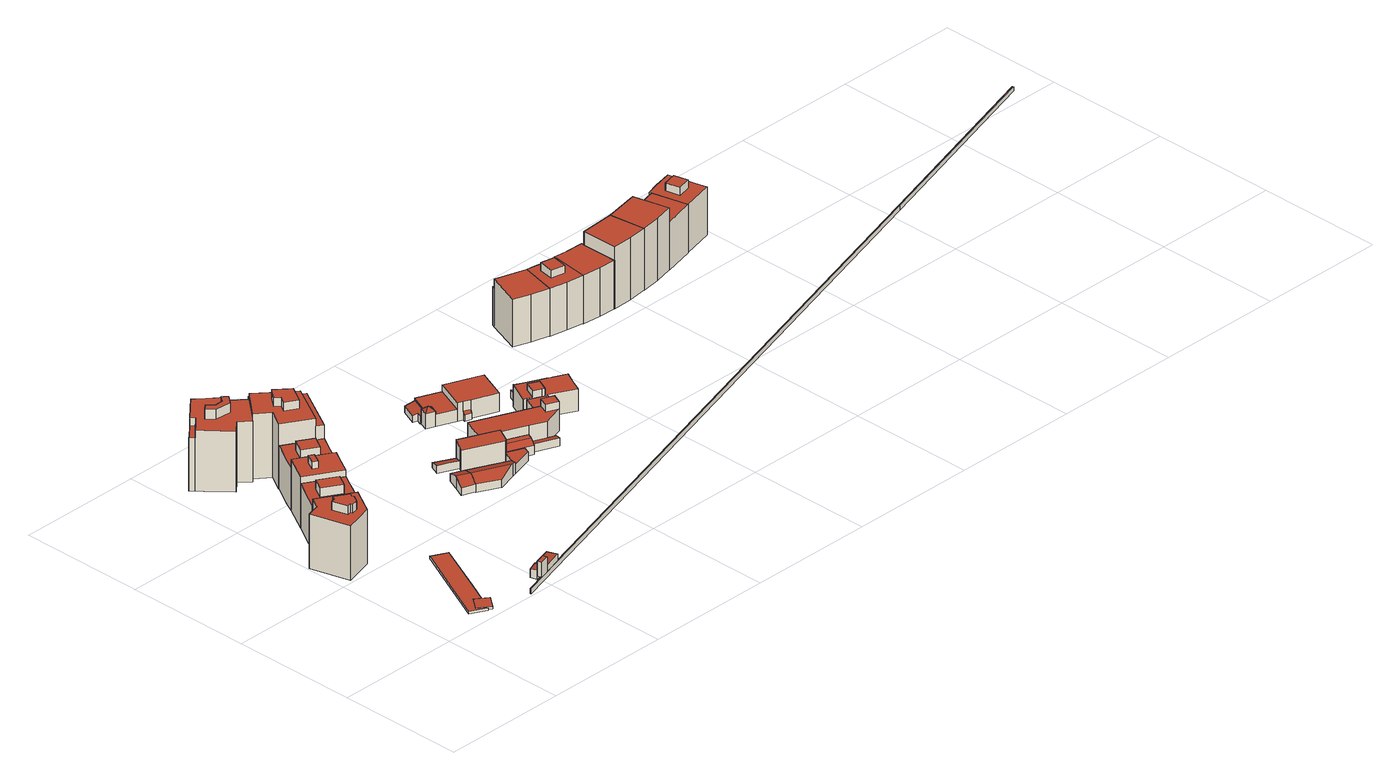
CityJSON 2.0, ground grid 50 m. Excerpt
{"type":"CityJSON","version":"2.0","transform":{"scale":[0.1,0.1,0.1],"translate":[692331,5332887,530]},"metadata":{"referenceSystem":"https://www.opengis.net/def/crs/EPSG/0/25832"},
"CityObjects":{
"building1":{"type":"Building","attributes":{"Gemeindeschluessel":"09162000","HoeheDach":"534.210","HoeheGrund":"533.913","Methode":"2000","NiedrigsteTraufeDesGebaeudes":"534.210","Geometrietyp2DReferenz":"3000","function":"53001_1800","roofType":"1000","measuredHeight":0.297},"geometry":[{"type":"MultiSurface","lod":"2","boundaries":[[[0,1,2,3]],[[4,0,3,5]],[[6,2,1,7]],[[3,2,6,5]],[[4,7,1,0]],[[5,6,7,4]]],"semantics":{"surfaces":[{"type":"WallSurface"},{"type":"GroundSurface"},{"type":"RoofSurface"}],"values":[0,1,2,0,0,0]}}]},
"building2":{"type":"Building","attributes":{"Gemeindeschluessel":"09162000","HoeheDach":"555.510","HoeheGrund":"530.315","Methode":"2000","NiedrigsteTraufeDesGebaeudes":"552.120","Geometrietyp2DReferenz":"3000","function":"31001_1000","roofType":"1000","measuredHeight":25.2,"storeysAboveGround":7},"geometry":[{"type":"MultiSurface","lod":"2","boundaries":[[[8,9,10,11]],[[12,13,14,15]],[[16,17,18,19]],[[20,21,22,23]],[[24,25,26,27]],[[27,26,28,29]],[[11,10,30,31]],[[29,28,32,33]],[[33,32,34,35]],[[26,25,36,22,21,14,13,34,32,28]],[[23,22,36,37]],[[31,38,39,16,19,40,41,42,8,11]],[[43,44,9,8,42,41]],[[15,14,21,20]],[[37,36,25,24]],[[31,30,45,38]],[[17,46,45,30,10,9,44,43,47,18],[33,35,12,15,20,23,37,24,27,29]],[[16,39,38,45,46,17]],[[18,47,43,41,40,19]],[[35,34,13,12]]],"semantics":{"surfaces":[{"type":"WallSurface"},{"type":"RoofSurface"},{"type":"GroundSurface"}],"values":[0,0,0,0,0,0,0,0,0,1,0,2,0,0,0,0,1,0,0,0]}}]},
"building3":{"type":"Building","attributes":{"Gemeindeschluessel":"09162000","HoeheDach":"534.070","HoeheGrund":"530.217","Methode":"2000","NiedrigsteTraufeDesGebaeudes":"534.070","Geometrietyp2DReferenz":"3000","function":"53001_1800","roofType":"1000","measuredHeight":3.85},"geometry":[{"type":"MultiSurface","lod":"2","boundaries":[[[48,49,50,51]],[[52,53,54,55]],[[55,54,56,57]],[[58,59,53,52]],[[57,48,51,58,52,55]],[[51,50,59,58]],[[57,56,49,48]],[[54,53,59,50,49,56]]],"semantics":{"surfaces":[{"type":"WallSurface"},{"type":"GroundSurface"},{"type":"RoofSurface"}],"values":[0,0,0,0,1,0,0,2]}}]},
"building4":{"type":"Building","attributes":{"Gemeindeschluessel":"09162000","HoeheDach":"553.110","HoeheGrund":"531.718","Methode":"2000","NiedrigsteTraufeDesGebaeudes":"549.530","Geometrietyp2DReferenz":"3000","function":"31001_1000","roofType":"1000","measuredHeight":21.39,"storeysAboveGround":6},"geometry":[{"type":"MultiSurface","lod":"2","boundaries":[[[60,61,62,63]],[[61,64,65,66,67,68,62],[69,70,71,72]],[[72,73,74,69]],[[75,76,74,73]],[[77,67,66,78]],[[70,76,75,71]],[[69,74,76,70]],[[79,64,61,60]],[[80,79,60,63,81,77,78]],[[71,75,73,72]],[[62,68,67,77,81,63]],[[79,80,78,66,65,64]]],"semantics":{"surfaces":[{"type":"WallSurface"},{"type":"RoofSurface"},{"type":"GroundSurface"}],"values":[0,1,0,1,0,0,0,0,2,0,0,0]}}]},
"building5":{"type":"Building","attributes":{"Gemeindeschluessel":"09162000","HoeheDach":"554.950","HoeheGrund":"531.712","Methode":"2000","NiedrigsteTraufeDesGebaeudes":"552.190","Geometrietyp2DReferenz":"3000","function":"31001_1000","roofType":"1000","measuredHeight":23.24,"storeysAboveGround":6},"geometry":[{"type":"MultiSurface","lod":"2","boundaries":[[[82,83,84,85]],[[86,87,88,89]],[[90,91,92,77]],[[91,84,83,93,94,95,92],[96,86,89,97]],[[85,90,77,98,99,100,82]],[[77,92,95,98]],[[89,88,101,97]],[[88,87,102,101]],[[97,101,102,96]],[[96,102,87,86]],[[90,85,84,91]],[[94,93,83,82,100,99,98,95]]],"semantics":{"surfaces":[{"type":"WallSurface"},{"type":"RoofSurface"},{"type":"GroundSurface"}],"values":[0,0,0,1,2,0,0,1,0,0,0,0]}}]},
"building6":{"type":"Building","attributes":{"Gemeindeschluessel":"09162000","HoeheDach":"538.581","HoeheGrund":"532.581","Methode":"3220","NiedrigsteTraufeDesGebaeudes":"538.581","Geometrietyp2DReferenz":"3000","function":"51009_1610","roofType":"9999","measuredHeight":6},"geometry":[{"type":"MultiSurface","lod":"2","boundaries":[[[103,104,105,106]],[[107,108,104,103]],[[108,107,109,110]],[[106,105,110,109]],[[104,108,110,105]],[[107,103,106,109]]],"semantics":{"surfaces":[{"type":"WallSurface"},{"type":"RoofSurface"},{"type":"GroundSurface"}],"values":[0,1,0,2,0,0]}}]},
"building7":{"type":"Building","attributes":{"Gemeindeschluessel":"09162000","HoeheDach":"535.215","HoeheGrund":"531.261","Methode":"2000","NiedrigsteTraufeDesGebaeudes":"534.704","Geometrietyp2DReferenz":"3000","function":"31001_9998","roofType":"1000","measuredHeight":3.95,"storeysAboveGround":1},"geometry":[{"type":"MultiSurface","lod":"2","boundaries":[[[111,112,113,114]],[[115,116,117,118]],[[119,120,121,122]],[[118,117,112,111]],[[122,121,123,124]],[[114,113,120,119]],[[119,122,124,125,115,118,111,114]],[[125,126,116,115]],[[124,123,126,125]],[[113,112,117,116,126,123,121,120]]],"semantics":{"surfaces":[{"type":"WallSurface"},{"type":"GroundSurface"},{"type":"RoofSurface"}],"values":[0,0,0,0,0,0,1,0,0,2]}}]},
"building8":{"type":"Building","attributes":{"Gemeindeschluessel":"09162000","HoeheDach":"552.564","HoeheGrund":"531.697","Methode":"2000","NiedrigsteTraufeDesGebaeudes":"549.050","Geometrietyp2DReferenz":"3000","function":"31001_1000","roofType":"1000","measuredHeight":20.87,"storeysAboveGround":6},"geometry":[{"type":"MultiSurface","lod":"2","boundaries":[[[127,128,129,130]],[[82,131,132,98]],[[133,134,135,136,137,138]],[[139,140,128,127]],[[130,129,141,142]],[[143,144,82,98,145,137,136,135,146]],[[131,147,148,149,134,133,138,150,132],[130,142,139,127]],[[132,150,138,137,145,98]],[[135,134,149,146]],[[82,144,143,146,149,148,147,131]],[[142,141,140,139]],[[140,141,129,128]]],"semantics":{"surfaces":[{"type":"WallSurface"},{"type":"GroundSurface"},{"type":"RoofSurface"}],"values":[0,0,0,0,0,1,2,0,0,0,0,2]}}]},
"building9":{"type":"Building","attributes":{"Gemeindeschluessel":"09162000","HoeheDach":"558.550","HoeheGrund":"530.433","Methode":"2000","NiedrigsteTraufeDesGebaeudes":"550.430","Geometrietyp2DReferenz":"3000","function":"31001_1000","roofType":"1000","measuredHeight":28.12,"storeysAboveGround":7},"geometry":[{"type":"MultiSurface","lod":"2","boundaries":[[[151,152,153,154,155,156,157,158]],[[159,160,161,162,163,164]],[[165,166,167,168,169,170,171,172]],[[173,174,175,176,177,178]],[[179,180,181,182,183,184]],[[185,186,187,188]],[[189,190,154,153,152,151,181,180,179,191,192,164,163,162,193,171,170,169,168,194,195,196]],[[197,198,199,200]],[[190,189,196,201,202,203,204]],[[205,206,207,208]],[[190,204,155,154]],[[209,210,211,212]],[[202,201,209,212]],[[208,207,198,197]],[[210,209,201,196,195,194,213]],[[199,198,207,206,214,215,187,186]],[[168,167,213,194]],[[200,199,186,185]],[[216,214,206,205]],[[151,158,182,181]],[[191,179,184,217,173,178,192]],[[178,177,176,218,161,160,159]],[[212,211,203,202]],[[192,178,159,164]],[[217,184,183,182,158,157,156,155,204,203,211,210,213,167,166,165,172,219,175,174,173],[188,220,216,205,208,197,200,185]],[[176,175,219,218]],[[161,218,219,172,171,193,162]],[[220,215,214,216]],[[188,187,215,220]]],"semantics":{"surfaces":[{"type":"WallSurface"},{"type":"GroundSurface"},{"type":"RoofSurface"}],"values":[0,0,0,0,0,0,1,0,0,0,0,0,2,0,0,2,0,0,0,0,0,2,0,0,2,0,0,0,0]}}]},
"building10":{"type":"Building","attributes":{"Gemeindeschluessel":"09162000","HoeheDach":"560.980","HoeheGrund":"531.557","Methode":"2000","NiedrigsteTraufeDesGebaeudes":"554.510","Geometrietyp2DReferenz":"3000","function":"31001_1000","roofType":"1000","measuredHeight":29.42,"storeysAboveGround":9},"geometry":[{"type":"MultiSurface","lod":"2","boundaries":[[[221,222,223,224]],[[225,226,227,228,229,230,231,232],[233,234,235,236,221,224]],[[237,238,239,240]],[[241,229,228,242]],[[243,226,225,244]],[[233,245,246,234]],[[241,242,239,238,247,248,249,250]],[[222,251,252,246,245,223]],[[236,251,222,221]],[[244,225,232,253]],[[240,254,255,243,244,253,256,257,258,259,260,237]],[[257,250,249,258]],[[250,230,229,241]],[[259,248,247,260]],[[235,252,251,236]],[[240,239,242,254]],[[258,249,248,259]],[[224,223,245,233]],[[232,231,230,250,257,256,253]],[[234,246,252,235]],[[260,247,238,237]],[[255,254,242,228,227,226,243]]],"semantics":{"surfaces":[{"type":"WallSurface"},{"type":"RoofSurface"},{"type":"GroundSurface"}],"values":[0,1,0,0,0,0,1,1,0,0,2,0,0,0,0,0,0,0,0,0,0,0]}}]},
"building11":{"type":"Building","attributes":{"Gemeindeschluessel":"09162000","HoeheDach":"537.321","HoeheGrund":"532.380","Methode":"1000","NiedrigsteTraufeDesGebaeudes":"535.441","Geometrietyp2DReferenz":"3000","function":"51009_1610","roofType":"3100","measuredHeight":4.94},"geometry":[{"type":"MultiSurface","lod":"2","boundaries":[[[261,262,263,264]],[[265,264,263,266,267,268]],[[269,270,261,264,265,271,272]],[[272,271,265,268,273,274]],[[266,263,262,275]],[[276,277,270,269,272,274]],[[278,277,276,274,273,268,267,266,275]],[[277,278,275,262,261,270]]],"semantics":{"surfaces":[{"type":"RoofSurface"},{"type":"WallSurface"},{"type":"GroundSurface"}],"values":[0,1,0,1,1,1,2,1]}}]},
"building12":{"type":"Building","attributes":{"Gemeindeschluessel":"09162000","HoeheDach":"535.747","HoeheGrund":"532.580","Methode":"2000","NiedrigsteTraufeDesGebaeudes":"534.475","Geometrietyp2DReferenz":"3000","function":"31001_2000","roofType":"2100","measuredHeight":3.17},"geometry":[{"type":"MultiSurface","lod":"2","boundaries":[[[279,280,281,282,283,284]],[[284,285,286,279]],[[283,287,285,284]],[[288,286,285,287,289,290]],[[280,279,286,288,290,281]],[[290,289,287,283,282,281]]],"semantics":{"surfaces":[{"type":"GroundSurface"},{"type":"WallSurface"},{"type":"RoofSurface"}],"values":[0,1,1,2,1,1]}}]},
"building13":{"type":"Building","attributes":{"Gemeindeschluessel":"09162000","HoeheDach":"537.320","HoeheGrund":"532.170","Methode":"2000","NiedrigsteTraufeDesGebaeudes":"535.476","Geometrietyp2DReferenz":"3000","function":"31001_2000","roofType":"3100","measuredHeight":5.15},"geometry":[{"type":"MultiSurface","lod":"2","boundaries":[[[291,292,293,294,295,296,297,298,299,300]],[[301,302,262,299,298,297]],[[300,303,304,291]],[[295,294,293,292,305,306,307,308]],[[296,295,308,309,301,297]],[[309,308,307,306,302,301]],[[299,262,303,300]],[[291,304,305,292]],[[306,305,304,303,262,302]]],"semantics":{"surfaces":[{"type":"GroundSurface"},{"type":"WallSurface"},{"type":"RoofSurface"}],"values":[0,1,1,1,1,2,1,1,2]}}]},
"building14":{"type":"Building","attributes":{"Gemeindeschluessel":"09162000","HoeheDach":"541.942","HoeheGrund":"532.392","Methode":"1000","NiedrigsteTraufeDesGebaeudes":"540.651","Geometrietyp2DReferenz":"3000","function":"31001_9998","roofType":"2100","measuredHeight":9.55,"storeysAboveGround":2},"geometry":[{"type":"MultiSurface","lod":"2","boundaries":[[[310,311,312,313]],[[314,315,311,310]],[[316,317,318,319]],[[314,319,318,315]],[[310,313,320,316,319,314]],[[312,321,320,313]],[[320,321,317,316]],[[321,312,311,315,318,317]]],"semantics":{"surfaces":[{"type":"WallSurface"},{"type":"GroundSurface"},{"type":"RoofSurface"}],"values":[0,0,0,0,1,0,0,2]}}]},
"building15":{"type":"Building","attributes":{"Gemeindeschluessel":"09162000","HoeheDach":"535.666","HoeheGrund":"532.110","Methode":"1000","NiedrigsteTraufeDesGebaeudes":"535.666","Geometrietyp2DReferenz":"3000","function":"31001_2000","roofType":"1000","measuredHeight":3.56},"geometry":[{"type":"MultiSurface","lod":"2","boundaries":[[[322,323,324,325]],[[326,327,328,329]],[[329,330,331,322,325,326]],[[325,324,327,326]],[[329,328,332,330]],[[327,324,323,333,332,328]],[[331,333,323,322]],[[330,332,333,331]]],"semantics":{"surfaces":[{"type":"WallSurface"},{"type":"GroundSurface"},{"type":"RoofSurface"}],"values":[0,0,1,0,0,2,0,0]}}]},
"building16":{"type":"Building","attributes":{"Gemeindeschluessel":"09162000","HoeheDach":"537.439","HoeheGrund":"532.140","Methode":"2000","NiedrigsteTraufeDesGebaeudes":"535.806","Geometrietyp2DReferenz":"3000","function":"31001_2000","roofType":"1000","measuredHeight":5.3},"geometry":[{"type":"MultiSurface","lod":"2","boundaries":[[[334,335,336,337,338,339]],[[335,334,340,341]],[[336,335,341,325,322,342,343,337]],[[344,345,346,343,342,322]],[[339,338,346,345]],[[325,347,344,322]],[[343,346,338,337]],[[341,340,347,325]],[[347,340,334,339,345,344]]],"semantics":{"surfaces":[{"type":"WallSurface"},{"type":"GroundSurface"},{"type":"RoofSurface"}],"values":[0,0,1,0,2,0,0,0,2]}}]},
"building17":{"type":"Building","attributes":{"Gemeindeschluessel":"09162000","HoeheDach":"543.875","HoeheGrund":"532.200","Methode":"2000","NiedrigsteTraufeDesGebaeudes":"540.973","Geometrietyp2DReferenz":"3000","function":"31001_9998","roofType":"1000","measuredHeight":11.68,"storeysAboveGround":2},"geometry":[{"type":"MultiSurface","lod":"2","boundaries":[[[348,349,350,351,352]],[[352,353,354,355,356,357,358,359,360,361,348]],[[350,349,362,363]],[[354,353,352,351,364,365]],[[356,366,367,357]],[[368,362,349,348,361,360,369]],[[370,363,362,368]],[[359,371,369,360]],[[355,372,366,356]],[[366,372,365,364,351,370,368,369,371,373,367]],[[354,365,372,355]],[[367,373,371,359,358,357]],[[351,350,363,370]]],"semantics":{"surfaces":[{"type":"WallSurface"},{"type":"GroundSurface"},{"type":"RoofSurface"}],"values":[0,1,2,0,0,0,0,0,0,2,0,0,0]}}]},
"building18":{"type":"Building","attributes":{"Gemeindeschluessel":"09162000","HoeheDach":"535.296","HoeheGrund":"532.120","Methode":"1000","NiedrigsteTraufeDesGebaeudes":"534.596","Geometrietyp2DReferenz":"3000","function":"31001_2000","roofType":"2100","measuredHeight":3.18},"geometry":[{"type":"MultiSurface","lod":"2","boundaries":[[[335,337,374,375,376]],[[337,377,378,374]],[[374,378,379,375]],[[380,379,378,377,381]],[[376,380,381,335]],[[375,379,380,376]],[[335,381,377,337]]],"semantics":{"surfaces":[{"type":"GroundSurface"},{"type":"WallSurface"},{"type":"RoofSurface"}],"values":[0,1,1,2,1,1,1]}}]},
"building19":{"type":"Building","attributes":{"Gemeindeschluessel":"09162000","HoeheDach":"540.130","HoeheGrund":"532.497","Methode":"2000","NiedrigsteTraufeDesGebaeudes":"535.097","Geometrietyp2DReferenz":"3000","function":"31001_2000","roofType":"1000","measuredHeight":7.63,"storeysAboveGround":2},"geometry":[{"type":"MultiSurface","lod":"2","boundaries":[[[382,383,384,385]],[[386,387,388,389]],[[390,391,392,393]],[[394,395,396,384]],[[396,395,397]],[[385,384,396,398,399]],[[400,401,402,403]],[[404,386,405,406]],[[396,397,398]],[[407,408,409,401,400]],[[405,386,389,410]],[[411,412,391,390]],[[413,414,415,416]],[[393,392,408,407]],[[417,418,412,411]],[[399,398,419,420,421]],[[416,404,406,422,423,382,385,399,421,417,411,390,393,407,400,403,413]],[[394,384,383,402,401,409,424]],[[422,410,389,423]],[[419,397,395]],[[383,425,426,402]],[[388,387,415,414,426,425]],[[423,389,388,425,383,382]],[[416,415,387,386,404]],[[406,405,410,422]],[[412,418,420,427,408,392,391]],[[421,420,418,417]],[[397,419,398]],[[403,402,426,414,413]],[[419,395,394,424,427,420]],[[427,424,409,408]]],"semantics":{"surfaces":[{"type":"WallSurface"},{"type":"RoofSurface"},{"type":"GroundSurface"}],"values":[0,0,0,0,1,0,0,0,1,0,1,0,0,0,0,0,2,1,0,1,0,1,0,0,0,1,0,1,0,0,0]}}]},
"building20":{"type":"Building","attributes":{"Gemeindeschluessel":"09162000","HoeheDach":"540.643","HoeheGrund":"532.510","Methode":"1000","NiedrigsteTraufeDesGebaeudes":"540.643","Geometrietyp2DReferenz":"3000","function":"31001_2000","roofType":"1000","measuredHeight":8.13},"geometry":[{"type":"MultiSurface","lod":"2","boundaries":[[[428,429,430,431,432,433,434,435]],[[436,437,438,439,440,441,442,443]],[[435,434,433,440,439,438]],[[443,430,429,436]],[[441,432,431,442]],[[440,433,432,441]],[[442,431,430,443]],[[437,436,429,428,435,438]]],"semantics":{"surfaces":[{"type":"RoofSurface"},{"type":"GroundSurface"},{"type":"WallSurface"}],"values":[0,1,2,2,2,2,2,2]}}]},
"building21":{"type":"Building","attributes":{"Gemeindeschluessel":"09162000","HoeheDach":"543.608","HoeheGrund":"532.300","Methode":"2000","NiedrigsteTraufeDesGebaeudes":"540.992","Geometrietyp2DReferenz":"3000","function":"31001_9998","roofType":"1000","measuredHeight":11.31,"storeysAboveGround":3},"geometry":[{"type":"MultiSurface","lod":"2","boundaries":[[[444,445,446,447,448,449,450,451]],[[452,453,454,455,456,457,458,459]],[[460,461,462,463,464,465]],[[466,467,468,469]],[[470,471,472,473]],[[474,475,476,477]],[[478,456,455,479,480,481]],[[482,451,450,483,463,462]],[[484,485,486,467,466,487,488]],[[454,453,452,489,490,485,484,488,470,473,465,464,463,483,450,449,448,447,480,479,455]],[[472,471,487,466,469,474,477,491,459,458,457,456,478,481,446,445,444,451,482,462,461,460]],[[469,468,475,474]],[[486,476,475,468,467]],[[452,459,491,489]],[[473,472,460,465]],[[488,487,471,470]],[[447,446,481,480]],[[490,489,491,477,476,486,485]]],"semantics":{"surfaces":[{"type":"WallSurface"},{"type":"GroundSurface"},{"type":"RoofSurface"}],"values":[0,0,0,0,0,0,0,0,0,1,2,0,2,0,0,0,0,0]}}]},
"building22":{"type":"Building","attributes":{"Gemeindeschluessel":"09162000","HoeheDach":"536.392","HoeheGrund":"532.170","Methode":"1000","NiedrigsteTraufeDesGebaeudes":"535.211","Geometrietyp2DReferenz":"3000","function":"51009_1610","roofType":"2100","measuredHeight":4.22},"geometry":[{"type":"MultiSurface","lod":"2","boundaries":[[[492,493,494,495,496]],[[497,498,499,500,501]],[[496,497,501,492]],[[492,501,500,493]],[[494,499,498,495]],[[495,498,497,496]],[[493,500,499,494]]],"semantics":{"surfaces":[{"type":"GroundSurface"},{"type":"RoofSurface"},{"type":"WallSurface"}],"values":[0,1,2,2,2,2,2]}}]},
"building23":{"type":"Building","attributes":{"Gemeindeschluessel":"09162000","HoeheDach":"536.360","HoeheGrund":"532.170","Methode":"1000","NiedrigsteTraufeDesGebaeudes":"535.250","Geometrietyp2DReferenz":"3000","function":"31001_2000","roofType":"2100","measuredHeight":4.19},"geometry":[{"type":"MultiSurface","lod":"2","boundaries":[[[502,503,504,505]],[[506,507,508,509]],[[494,499,507,506]],[[509,508,503,502]],[[495,494,506,509,502,505]],[[495,498,499,494]],[[504,503,508,507,499,498]],[[505,504,498,495]]],"semantics":{"surfaces":[{"type":"WallSurface"},{"type":"GroundSurface"},{"type":"RoofSurface"}],"values":[0,0,0,0,1,0,2,0]}}]},
"building24":{"type":"Building","attributes":{"Gemeindeschluessel":"09162000","HoeheDach":"551.200","HoeheGrund":"532.140","Methode":"2000","NiedrigsteTraufeDesGebaeudes":"547.700","Geometrietyp2DReferenz":"3000","function":"31001_1000","roofType":"1000","measuredHeight":19.06,"storeysAboveGround":6},"geometry":[{"type":"MultiSurface","lod":"2","boundaries":[[[510,511,512,513]],[[514,515,516,517]],[[518,519,520,521]],[[516,515,522,523,524,525]],[[526,525,524,527]],[[528,529,519,518]],[[527,524,523,529,528]],[[513,512,522,515,514]],[[512,511,530,520,519,529]],[[517,516,525,526]],[[513,514,517,526,527,528,518,521,531,510]],[[529,523,522,512]],[[531,530,511,510]],[[521,520,530,531]]],"semantics":{"surfaces":[{"type":"WallSurface"},{"type":"RoofSurface"},{"type":"GroundSurface"}],"values":[0,0,0,1,0,0,0,0,1,0,2,0,0,0]}}]},
"building25":{"type":"Building","attributes":{"Gemeindeschluessel":"09162000","HoeheDach":"554.320","HoeheGrund":"532.040","Methode":"2000","NiedrigsteTraufeDesGebaeudes":"548.050","Geometrietyp2DReferenz":"3000","function":"31001_1000","roofType":"1000","measuredHeight":22.28,"storeysAboveGround":7},"geometry":[{"type":"MultiSurface","lod":"2","boundaries":[[[532,533,534,535]],[[536,537,538,539,540,541,542,543]],[[544,545,534,533]],[[546,544,533,532]],[[547,548,549,550,551,552,553,554,555]],[[556,557,558,559,560,522,515],[535,561,546,532]],[[549,556,515,550]],[[535,534,545,561]],[[547,538,558,557,548]],[[543,522,560,536]],[[537,559,558,538]],[[550,515,522,543,551]],[[552,542,541,553]],[[548,557,556,549]],[[555,539,538,547]],[[551,543,542,552]],[[554,540,539,555]],[[536,560,559,537]],[[553,541,540,554]],[[561,545,544,546]]],"semantics":{"surfaces":[{"type":"WallSurface"},{"type":"RoofSurface"},{"type":"GroundSurface"}],"values":[0,1,1,0,2,1,0,0,0,0,0,0,0,0,0,0,0,0,0,0]}}]},
"building26":{"type":"Building","attributes":{"Gemeindeschluessel":"09162000","HoeheDach":"551.130","HoeheGrund":"531.827","Methode":"2000","NiedrigsteTraufeDesGebaeudes":"551.130","Geometrietyp2DReferenz":"3000","function":"31001_1000","roofType":"1000","measuredHeight":19.3,"storeysAboveGround":8},"geometry":[{"type":"MultiSurface","lod":"2","boundaries":[[[562,563,564,565]],[[565,564,566,567]],[[568,566,564,563,569,570,571,572,573,574]],[[575,568,574,576]],[[577,573,572,578]],[[578,572,571,579]],[[580,570,569,581]],[[567,566,568,575]],[[579,571,570,580]],[[576,577,578,579,580,581,562,565,567,575]],[[581,569,563,562]],[[576,574,573,577]]],"semantics":{"surfaces":[{"type":"WallSurface"},{"type":"RoofSurface"},{"type":"GroundSurface"}],"values":[0,0,1,0,0,0,0,0,0,2,0,0]}}]},
"building27":{"type":"Building","attributes":{"Gemeindeschluessel":"09162000","HoeheDach":"532.916","HoeheGrund":"530.775","Methode":"2000","NiedrigsteTraufeDesGebaeudes":"532.372","Geometrietyp2DReferenz":"3000","function":"51009_1700","roofType":"1000","measuredHeight":2.14},"geometry":[{"type":"MultiSurface","lod":"2","boundaries":[[[582,583,584,585]],[[585,584,586,587]],[[588,589,583,582]],[[590,591,589,588]],[[587,586,592,593]],[[584,583,589,591,592,586]],[[587,593,590,588,582,585]],[[593,592,591,590]]],"semantics":{"surfaces":[{"type":"WallSurface"},{"type":"RoofSurface"},{"type":"GroundSurface"}],"values":[0,0,0,0,0,1,2,0]}}]},
"building28":{"type":"Building","attributes":{"Gemeindeschluessel":"09162000","HoeheDach":"556.370","HoeheGrund":"531.704","Methode":"2000","NiedrigsteTraufeDesGebaeudes":"547.320","Geometrietyp2DReferenz":"3000","function":"31001_1000","roofType":"1000","measuredHeight":24.67,"storeysAboveGround":8},"geometry":[{"type":"MultiSurface","lod":"2","boundaries":[[[594,595,596,597]],[[598,599,600,596]],[[601,602,595,594]],[[603,598,604,605]],[[606,607,608,609]],[[597,596,600,610,611]],[[612,613,602,601]],[[605,604,613,612]],[[606,609,603,605,612,601,594,597,611]],[[607,610,600,599,608]],[[611,610,607,606]],[[596,595,602,613,604,598]],[[609,608,599,598,603]]],"semantics":{"surfaces":[{"type":"WallSurface"},{"type":"GroundSurface"},{"type":"RoofSurface"}],"values":[0,0,0,0,0,0,0,0,1,2,0,2,0]}}]},
"building29":{"type":"Building","attributes":{"Gemeindeschluessel":"09162000","HoeheDach":"556.370","HoeheGrund":"531.565","Methode":"2000","NiedrigsteTraufeDesGebaeudes":"547.280","Geometrietyp2DReferenz":"3000","function":"31001_1000","roofType":"1000","measuredHeight":24.8,"storeysAboveGround":8},"geometry":[{"type":"MultiSurface","lod":"2","boundaries":[[[614,596,595,615]],[[615,595,616,617]],[[596,618,619,620,616,595]],[[621,622,614,615,617,623,624,625,626]],[[626,627,628,621]],[[596,600,629,618]],[[610,628,627,629,600]],[[622,610,600,596,614]],[[623,620,619,624]],[[621,628,610,622]],[[617,616,620,623]],[[627,626,625,624,619,618,629]]],"semantics":{"surfaces":[{"type":"WallSurface"},{"type":"RoofSurface"},{"type":"GroundSurface"}],"values":[0,0,1,2,0,0,1,0,0,0,0,0]}}]},
"building30":{"type":"Building","attributes":{"Gemeindeschluessel":"09162000","HoeheDach":"550.760","HoeheGrund":"531.451","Methode":"2000","NiedrigsteTraufeDesGebaeudes":"547.290","Geometrietyp2DReferenz":"3000","function":"31001_1000","roofType":"1000","measuredHeight":19.31,"storeysAboveGround":8},"geometry":[{"type":"MultiSurface","lod":"2","boundaries":[[[630,631,632,633,634]],[[635,632,631,636]],[[636,637,638,639,640,641,642,635]],[[638,637,630,634,618,619,639]],[[641,643,644,642]],[[639,619,645,640]],[[618,634,633,644]],[[636,631,630,637]],[[618,644,643,645,619]],[[640,645,643,641]],[[642,644,633,632,635]]],"semantics":{"surfaces":[{"type":"RoofSurface"},{"type":"WallSurface"},{"type":"GroundSurface"}],"values":[0,1,2,1,1,1,1,1,0,1,1]}}]},
"building31":{"type":"Building","attributes":{"Gemeindeschluessel":"09162000","HoeheDach":"553.910","HoeheGrund":"531.662","Methode":"2000","NiedrigsteTraufeDesGebaeudes":"550.750","Geometrietyp2DReferenz":"3000","function":"31001_1000","roofType":"1000","measuredHeight":22.25,"storeysAboveGround":7},"geometry":[{"type":"MultiSurface","lod":"2","boundaries":[[[633,632,646,647,648,649,650,651,652],[653,654,655,656]],[[657,658,659,660,661,662,663,664,665]],[[666,667,668,669]],[[653,668,667,654]],[[648,647,646,665,664,663,662,649]],[[665,646,632,657]],[[658,633,652,659]],[[654,667,666,655]],[[661,650,649,662]],[[657,632,633,658]],[[660,651,650,661]],[[656,669,668,653]],[[659,652,651,660]],[[655,666,669,656]]],"semantics":{"surfaces":[{"type":"RoofSurface"},{"type":"GroundSurface"},{"type":"WallSurface"}],"values":[0,1,0,2,2,2,2,2,2,2,2,2,2,2]}}]}
},
"vertices":[
[210,88,32],[210,88,42],[257,53,42],[257,53,32],[174,40,32],[221,5,32],[221,5,42],[174,40,42],
[87,725,3],[87,725,221],[225,645,221],[225,645,3],[160,617,221],[160,617,255],[152,602,255],[152,602,221],[53,512,3],[53,512,221],[9,665,221],[9,665,3],[157,597,221],[157,597,255],[142,571,255],[142,571,221],[113,572,221],[113,572,255],[98,568,255],[98,568,221],[81,628,255],[81,628,221],[175,559,221],[175,559,3],[98,633,255],[98,633,221],[106,648,255],[106,648,221],[115,564,255],[115,564,221],[166,543,3],[110,527,3],[60,679,3],[61,679,3],[65,686,3],[61,679,221],[65,686,221],[166,543,221],[110,527,221],[60,679,221],
[208,179,31],[208,179,41],[305,384,41],[305,384,31],[271,149,31],[271,149,41],[205,11,41],[205,11,31],[142,42,41],[142,42,31],[368,354,31],[368,354,41],
[225,645,17],[225,645,195],[86,725,195],[86,725,17],[255,696,195],[274,730,195],[298,771,195],[159,851,195],[108,763,195],[170,790,195],[243,748,195],[216,701,195],[143,743,195],[143,743,231],[170,790,231],[216,701,231],[243,748,231],[159,851,17],[298,771,17],[255,696,17],[274,730,17],[108,763,17],
[356,873,17],[356,873,222],[325,818,222],[325,818,17],[262,885,222],[262,885,250],[241,846,250],[241,846,222],[298,772,17],[298,772,222],[159,851,222],[279,917,222],[260,928,222],[218,952,222],[243,896,222],[222,857,222],[218,952,17],[260,928,17],[279,917,17],[222,857,250],[243,896,250],
[483,49,86],[522,61,86],[522,61,26],[483,49,26],[488,31,86],[527,43,86],[488,31,26],[527,43,26],
[522,61,13],[522,61,50],[483,49,50],[483,49,13],[605,68,13],[605,68,52],[527,43,52],[527,43,13],[476,74,13],[476,74,47],[514,90,47],[514,90,13],[515,85,48],[515,85,13],[593,110,13],[593,110,48],
[279,965,190],[279,965,226],[309,1017,226],[309,1017,190],[356,873,190],[218,952,190],[390,1020,190],[402,1013,190],[402,1013,17],[390,1020,17],[289,1077,17],[289,1077,190],[339,931,190],[339,931,226],[369,982,226],[369,982,190],[390,932,17],[377,909,17],[238,989,17],[428,998,17],[377,909,190],[390,932,190],[428,998,190],[238,989,190],
[276,1187,4],[277,1188,4],[316,1234,4],[360,1286,4],[360,1286,247],[316,1234,247],[277,1188,247],[276,1187,247],[83,1303,217],[84,1303,217],[139,1353,217],[139,1353,4],[84,1303,4],[83,1303,4],[231,1436,248],[270,1402,247],[307,1371,248],[307,1371,4],[270,1402,4],[231,1436,4],[230,1436,4],[230,1436,248],[97,1286,248],[98,1287,248],[155,1339,248],[155,1339,217],[98,1287,217],[97,1286,217],[189,1183,4],[190,1184,4],[234,1223,4],[234,1223,247],[190,1184,247],[189,1183,247],[172,1314,247],[172,1314,285],[194,1333,285],[194,1333,247],[367,1293,4],[366,1292,4],[117,1264,4],[97,1286,4],[140,1354,4],[323,1357,4],[324,1356,4],[380,1309,4],[261,1280,247],[261,1280,285],[198,1285,285],[198,1285,247],[380,1309,204],[367,1293,204],[367,1293,248],[366,1292,248],[270,1330,247],[270,1330,285],[289,1314,285],[289,1314,247],[324,1356,204],[324,1356,248],[311,1341,248],[311,1341,204],[323,1357,248],[252,1308,285],[217,1307,285],[252,1308,247],[117,1264,247],[140,1354,217],[140,1354,248],[217,1307,247],
[377,1152,276],[377,1152,310],[357,1168,310],[357,1168,276],[327,1144,276],[289,1078,276],[371,1030,276],[402,1013,276],[493,1172,276],[361,1286,276],[338,1259,276],[276,1187,276],[394,1211,276],[448,1164,276],[409,1096,276],[362,1125,276],[532,1179,16],[532,1179,245],[428,998,245],[428,998,16],[493,1172,245],[402,1013,245],[289,1078,16],[327,1144,16],[394,1211,310],[448,1164,310],[456,1244,245],[380,1309,245],[366,1292,245],[361,1286,245],[362,1125,310],[409,1096,310],[276,1187,16],[402,1013,16],[371,1030,16],[338,1259,16],[361,1286,16],[366,1292,16],[380,1309,16],[456,1244,16],
[749,618,73],[769,663,55],[719,685,55],[700,640,73],[699,638,72],[719,685,24],[700,640,24],[699,638,24],[714,580,55],[730,574,55],[680,595,55],[680,593,54],[680,595,24],[680,593,24],[769,663,24],[714,580,24],[730,574,24],[749,618,24],
[797,715,26],[760,732,26],[721,749,26],[722,751,26],[738,788,26],[816,749,26],[816,749,45],[797,715,56],[738,788,45],[760,732,57],[722,751,57],[721,749,57],
[908,560,22],[890,555,22],[888,554,22],[814,532,22],[813,532,22],[804,537,22],[730,574,22],[749,617,22],[769,663,22],[922,593,22],[730,574,56],[749,617,73],[922,593,55],[908,560,68],[890,555,73],[888,554,73],[814,532,55],[813,532,55],[804,537,55],
[797,715,24],[797,715,110],[816,749,119],[816,749,24],[791,702,24],[791,702,107],[946,640,24],[946,640,108],[939,635,107],[939,635,24],[964,685,24],[964,685,119],
[946,640,21],[946,640,57],[1010,613,57],[1010,613,21],[999,586,21],[999,586,57],[908,560,57],[908,560,21],[922,593,21],[939,635,21],[922,593,57],[939,635,57],
[1048,614,69],[1048,614,21],[1051,622,21],[1061,644,21],[1061,644,74],[1051,622,74],[1042,600,59],[1042,600,21],[955,663,21],[964,685,21],[946,640,58],[955,663,74],[964,685,74],[1010,613,58],
[1226,681,22],[1226,681,139],[1210,643,139],[1210,643,110],[1210,643,22],[1147,623,22],[1125,616,22],[1061,644,22],[964,685,22],[893,716,22],[915,769,22],[931,807,22],[1156,711,22],[1180,701,22],[1180,701,139],[1164,663,139],[1147,623,110],[1125,616,110],[964,685,110],[893,716,110],[1180,701,110],[1156,711,110],[1164,663,110],[931,807,110],[1061,644,110],[915,769,110],
[1125,616,21],[1155,604,21],[1142,575,21],[1061,644,46],[1125,616,46],[1155,604,46],[1142,575,53],[1048,614,53],
[1010,932,25],[1010,932,73],[936,962,73],[936,962,25],[1056,913,61],[1056,913,99],[1031,923,99],[1031,923,61],[902,1036,25],[902,1036,51],[928,1099,51],[928,1099,25],[949,996,73],[949,996,84],[936,962,84],[925,985,101],[902,975,84],[902,975,25],[964,1086,25],[964,1086,73],[1057,1048,73],[1057,1048,25],[1056,913,25],[1052,904,51],[1052,904,25],[963,1085,25],[963,1085,64],[963,1085,73],[1028,914,51],[918,1029,25],[918,1029,57],[1203,990,25],[1203,990,99],[1156,873,99],[1156,873,25],[911,1011,25],[911,1011,57],[915,1009,84],[915,1009,59],[915,1009,25],[1028,914,25],[1031,923,25],[929,1003,73],[1010,932,99],[1057,1048,99],[929,1003,64],
[1196,694,106],[1226,681,106],[1249,734,106],[1230,744,106],[1190,763,106],[1180,768,106],[1157,713,106],[1156,711,106],[1226,681,25],[1196,694,25],[1156,711,25],[1157,713,25],[1180,768,25],[1190,763,25],[1230,744,25],[1249,734,25],
[1243,848,110],[1284,829,110],[1323,810,110],[1323,810,23],[1284,829,23],[1243,848,23],[1224,857,23],[1224,857,110],[1346,685,23],[1369,732,23],[1391,776,23],[1392,778,23],[1392,778,110],[1391,776,110],[1369,732,110],[1346,685,110],[1169,773,110],[1192,820,110],[1213,863,110],[1213,863,23],[1192,820,23],[1169,773,23],[1199,758,110],[1199,758,136],[1222,805,136],[1222,805,110],[1180,768,23],[1180,768,110],[1170,772,110],[1170,772,23],[1262,785,110],[1262,785,136],[1240,739,136],[1240,739,110],[1341,801,110],[1341,801,23],[1337,803,23],[1337,803,110],[1214,862,110],[1214,862,23],[1199,758,23],[1230,744,23],[1230,744,136],[1190,763,110],[1190,763,23],[1249,734,23],[1240,739,23],[1249,734,110],
[1224,857,22],[1250,911,22],[1362,858,22],[1337,803,22],[1323,810,22],[1323,810,64],[1337,803,64],[1362,858,52],[1250,911,52],[1224,857,64],
[1392,779,22],[1392,779,64],[1365,791,64],[1365,791,22],[1389,846,22],[1389,846,53],[1416,833,53],[1416,833,22],
[1661,1239,21],[1661,1239,177],[1659,1228,177],[1659,1228,21],[1625,1088,21],[1625,1088,212],[1555,1106,212],[1555,1106,21],[1542,1275,21],[1542,1275,177],[1589,1259,177],[1589,1259,21],[1659,1228,212],[1538,1264,212],[1488,1130,212],[1488,1129,212],[1488,1129,21],[1488,1130,21],[1538,1264,21],[1538,1264,177],[1600,1255,177],[1600,1255,21],
[1677,1129,212],[1677,1129,243],[1687,1189,243],[1687,1189,212],[1693,1222,180],[1747,1212,180],[1782,1206,180],[1783,1217,180],[1721,1226,180],[1710,1228,180],[1661,1239,180],[1659,1228,180],[1732,1119,243],[1742,1179,243],[1732,1119,212],[1782,1206,20],[1765,1063,20],[1694,1073,20],[1625,1088,20],[1659,1228,20],[1661,1239,20],[1710,1228,20],[1721,1226,20],[1783,1217,20],[1694,1073,212],[1765,1063,212],[1782,1206,212],[1747,1212,212],[1693,1222,212],[1742,1179,212],
[1908,1198,18],[1908,1198,211],[1908,1054,211],[1908,1054,18],[1907,1054,211],[1907,1054,18],[1837,1056,211],[1908,1209,211],[1845,1211,211],[1833,1212,211],[1783,1217,211],[1782,1206,211],[1765,1063,211],[1837,1056,18],[1765,1063,18],[1782,1206,18],[1783,1217,18],[1833,1212,18],[1845,1211,18],[1908,1209,18],
[3043,802,8],[3043,802,25],[408,4,29],[408,4,8],[407,8,29],[407,8,8],[3861,1053,8],[3861,1053,24],[3860,1058,8],[3860,1058,24],[3041,807,25],[3041,807,8],
[2045,1218,17],[2045,1218,173],[2046,1207,173],[2046,1207,17],[1908,1198,173],[1908,1198,264],[2046,1207,264],[1976,1212,17],[1976,1212,173],[1908,1198,17],[1908,1209,173],[1908,1209,17],[1986,1056,17],[1986,1056,264],[1908,1054,264],[1908,1054,17],[2065,1064,264],[2065,1064,17],[1959,1211,17],[1959,1211,173],
[2046,1207,16],[2045,1218,16],[2095,1226,173],[2095,1226,16],[2184,1234,173],[2181,1245,173],[2113,1229,173],[2142,1076,16],[2065,1064,16],[2113,1229,16],[2181,1245,16],[2184,1234,16],[2218,1094,16],[2218,1094,264],[2142,1076,264],[2184,1234,264],
[2218,1094,208],[2219,1094,208],[2343,1124,208],[2309,1264,208],[2184,1234,208],[2343,1124,15],[2219,1094,15],[2218,1094,15],[2184,1234,15],[2181,1245,15],[2232,1257,15],[2307,1275,15],[2309,1264,15],[2307,1275,173],[2309,1264,173],[2232,1257,173],
[2468,1155,208],[2455,1207,208],[2442,1264,208],[2434,1295,208],[2431,1306,208],[2357,1288,208],[2307,1275,208],[2406,1255,208],[2420,1199,208],[2366,1186,208],[2353,1242,208],[2343,1124,17],[2309,1264,17],[2307,1275,17],[2357,1288,17],[2431,1306,17],[2434,1295,17],[2442,1264,17],[2455,1207,17],[2468,1155,17],[2366,1186,239],[2420,1199,239],[2406,1255,239],[2353,1242,239]
]}
